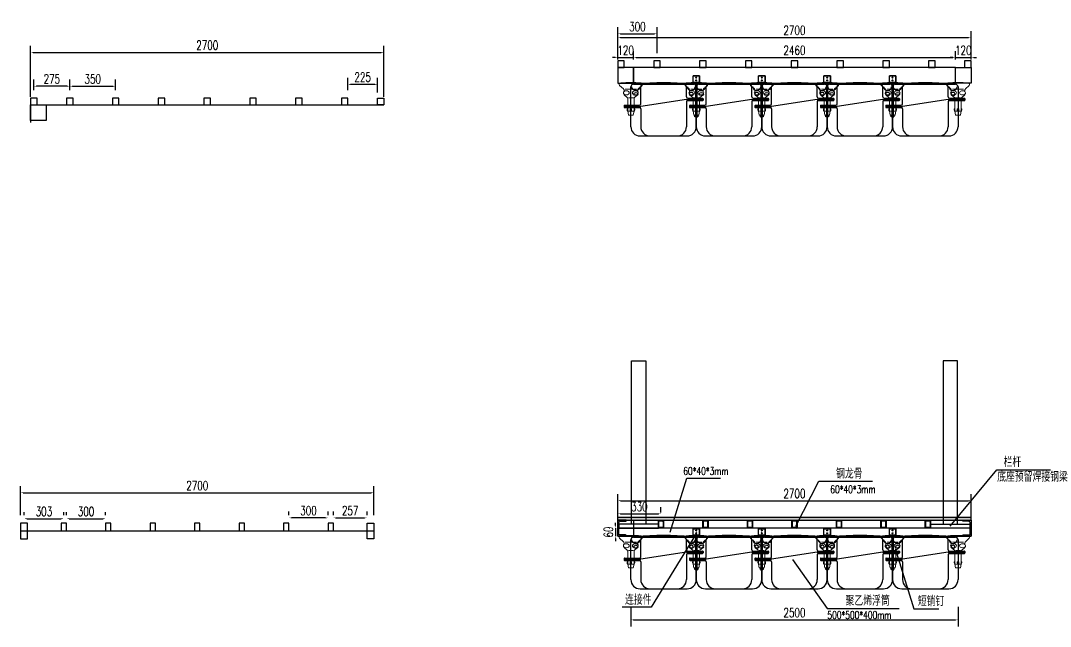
# Model space of a CAD drawing. Extents: x 833816 to 4746262, y -3629782 to -1973088.
# Drawn here: x 930947 to 938816, y -2517470 to -2512839 of the extents above; entities that cross this region are included whole.
import ezdxf

# ---------------------------------------------------------------- set-up
doc = ezdxf.new("R2010")
doc.units = 0
doc.header["$LTSCALE"] = 1000
doc.header["$MEASUREMENT"] = 0
doc.header["$PDMODE"] = 32
for name, color, linetype in [('00-Face', 2, 'Continuous'), ('DIM_LEAD', 3, 'Continuous'), ('FT', 5, 'Continuous'), ('hatch', 8, 'Continuous'), ('L-TEXT文字标注', 7, 'Continuous'), ('PUB_TEXT', 7, 'Continuous'), ('W-STEEL_FRAME钢架', 3, 'Continuous'), ('塑木板', 32, 'Continuous'), ('短销钉', 253, 'Continuous'), ('螺栓', 146, 'Continuous')]:
    doc.layers.add(name, color=color, linetype=linetype)
doc.layers.add('伯利恒浮筒', color=5, linetype='Continuous', lineweight=5)
doc.styles.add('_TCH_DIM', font='SIMPLEX', dxfattribs={"bigfont": 'GBCBIG'})
doc.styles.add('STANDARD_T3', font='simplex.shx', dxfattribs={"width": 0.7, "bigfont": 'gbcbig.shx'})
doc.dimstyles.new('W&&20', dxfattribs={"dimtxt": 70, "dimasz": 20, "dimexe": 50, "dimexo": 60, "dimgap": 20, "dimtad": 1, "dimdec": 0, "dimzin": 0, "dimdsep": 46, "dimtxsty": 'STANDARD_T3', "dimcen": 0.09, "dimclrd": 1, "dimclre": 1, "dimclrt": 7, "dimazin": 2, "dimtfac": 1, "dimtdec": 0, "dimtix": 1, "dimtmove": 1, "dimatfit": 3, "dimfxl": 100, "dimtolj": 1, "dimtzin": 0, "dimarcsym": 0})

# ---------------------------------------------------------------- blocks, each defined once
blk = doc.blocks.new('*D294')
at = {"color": 1, "lineweight": -2, "transparency": 16777216}
for p, q in [((931023.1, -2513422.5), (931023.1, -2513032.4)), ((933723.1, -2513422.5), (933723.1, -2513032.4)), ((931043.1, -2513082.4), (933703.1, -2513082.4))]:
    blk.add_line(p, q, dxfattribs=at)
at = {"color": 1, "transparency": 16777216}
for points in [[(931043.1, -2513079.1), (931043.1, -2513085.7), (931023.1, -2513082.4)], [(933703.1, -2513079.1), (933703.1, -2513085.7), (933723.1, -2513082.4)]]:
    blk.add_solid(points, dxfattribs=at)
at = {"layer": 'Defpoints', "color": 0, "transparency": 16777216}
for p in [(933723.1, -2513082.4), (931023.1, -2513482.5), (933723.1, -2513482.5)]:
    blk.add_point(p, dxfattribs=at)
at = {"color": 7, "transparency": 16777216, "insert": (932373.1, -2513027.4), "char_height": 70, "attachment_point": 5, "style": 'STANDARD_T3'}
blk.add_mtext('\\A1;2700', dxfattribs=at)
blk = doc.blocks.new('*U295')
at = {"color": 5}
blk.add_lwpolyline([(-25, -25), (25, -25), (25, 25), (-25, 25)], close=True, dxfattribs=at)
blk = doc.blocks.new('*U296')
at = {"color": 0, "linetype": 'ByBlock', "lineweight": -2, "transparency": 16777216}
for p in [(0, 0), (350, 0), (700, 0), (1050, 0), (1400, 0), (1750, 0), (2100, 0)]:
    blk.add_blockref('*U295', p, dxfattribs=at)
blk = doc.blocks.new('*D297')
at = {"color": 1, "lineweight": -2, "transparency": 16777216}
for p, q in [((933448.1, -2513372.5), (933448.1, -2513276.5)), ((933673.1, -2513390.2), (933673.1, -2513276.5)), ((933468.1, -2513326.5), (933653.1, -2513326.5))]:
    blk.add_line(p, q, dxfattribs=at)
at = {"color": 1, "transparency": 16777216}
for points in [[(933468.1, -2513323.1), (933468.1, -2513329.8), (933448.1, -2513326.5)], [(933653.1, -2513323.1), (933653.1, -2513329.8), (933673.1, -2513326.5)]]:
    blk.add_solid(points, dxfattribs=at)
at = {"layer": 'Defpoints', "color": 0, "transparency": 16777216}
for p in [(933673.1, -2513326.5), (933448.1, -2513432.5), (933673.1, -2513450.2)]:
    blk.add_point(p, dxfattribs=at)
at = {"color": 7, "transparency": 16777216, "insert": (933560.6, -2513271.5), "char_height": 70, "attachment_point": 5, "style": 'STANDARD_T3'}
blk.add_mtext('\\A1;225', dxfattribs=at)
blk = doc.blocks.new('*D298')
at = {"color": 1, "lineweight": -2, "transparency": 16777216}
for p, q in [((931048.1, -2513372.5), (931048.1, -2513290.9)), ((931323.1, -2513372.5), (931323.1, -2513290.9)), ((931303.1, -2513340.9), (931068.1, -2513340.9))]:
    blk.add_line(p, q, dxfattribs=at)
at = {"color": 1, "transparency": 16777216}
for points in [[(931068.1, -2513337.6), (931068.1, -2513344.2), (931048.1, -2513340.9)], [(931303.1, -2513337.6), (931303.1, -2513344.2), (931323.1, -2513340.9)]]:
    blk.add_solid(points, dxfattribs=at)
at = {"layer": 'Defpoints', "color": 0, "transparency": 16777216}
for p in [(931048.1, -2513340.9), (931048.1, -2513432.5), (931323.1, -2513432.5)]:
    blk.add_point(p, dxfattribs=at)
at = {"color": 7, "transparency": 16777216, "insert": (931185.6, -2513285.9), "char_height": 70, "attachment_point": 5, "style": 'STANDARD_T3'}
blk.add_mtext('\\A1;275', dxfattribs=at)
blk = doc.blocks.new('*D299')
at = {"color": 1, "lineweight": -2, "transparency": 16777216}
for p, q in [((930973.3, -2516620.7), (930973.3, -2516596.7)), ((931276.8, -2516620.7), (931276.8, -2516596.7)), ((930993.3, -2516646.7), (931256.8, -2516646.7))]:
    blk.add_line(p, q, dxfattribs=at)
at = {"color": 1, "transparency": 16777216}
for points in [[(930993.3, -2516643.3), (930993.3, -2516650), (930973.3, -2516646.7)], [(931256.8, -2516643.3), (931256.8, -2516650), (931276.8, -2516646.7)]]:
    blk.add_solid(points, dxfattribs=at)
at = {"layer": 'Defpoints', "color": 0, "transparency": 16777216}
for p in [(930973.3, -2516680.7), (931276.8, -2516646.7), (931276.8, -2516680.7)]:
    blk.add_point(p, dxfattribs=at)
at = {"color": 7, "transparency": 16777216, "insert": (931125, -2516591.7), "char_height": 70, "attachment_point": 5, "style": 'STANDARD_T3'}
blk.add_mtext('\\A1;303', dxfattribs=at)
blk = doc.blocks.new('*U300')
at = {"color": 5}
blk.add_lwpolyline([(-20, -30), (20, -30), (20, 30), (-20, 30)], close=True, dxfattribs=at)
blk = doc.blocks.new('*U301')
at = {"color": 0, "linetype": 'ByBlock', "lineweight": -2, "transparency": 16777216}
for p in [(0, 0), (340, 0), (680, 0), (1020, 0), (1360, 0), (1700, 0), (2040, 0)]:
    blk.add_blockref('*U300', p, dxfattribs=at)
blk = doc.blocks.new('*D391')
at = {"color": 1, "lineweight": -2, "transparency": 16777216}
for p, q in [((930946.8, -2516620.7), (930946.8, -2516398.6)), ((930966.8, -2516448.6), (933626.8, -2516448.6)), ((933646.8, -2516620.7), (933646.8, -2516398.6))]:
    blk.add_line(p, q, dxfattribs=at)
at = {"color": 1, "transparency": 16777216}
for points in [[(930966.8, -2516445.3), (930966.8, -2516451.9), (930946.8, -2516448.6)], [(933626.8, -2516445.3), (933626.8, -2516451.9), (933646.8, -2516448.6)]]:
    blk.add_solid(points, dxfattribs=at)
at = {"layer": 'Defpoints', "color": 0, "transparency": 16777216}
for p in [(933646.8, -2516448.6), (930946.8, -2516680.7), (933646.8, -2516680.7)]:
    blk.add_point(p, dxfattribs=at)
at = {"color": 7, "transparency": 16777216, "insert": (932296.8, -2516393.6), "char_height": 70, "attachment_point": 5, "style": 'STANDARD_T3'}
blk.add_mtext('\\A1;2700', dxfattribs=at)
blk = doc.blocks.new('*D392')
at = {"color": 1, "lineweight": -2, "transparency": 16777216}
for p, q in [((931296.8, -2516620.7), (931296.8, -2516596.7)), ((931596.8, -2516620.7), (931596.8, -2516596.7)), ((931316.8, -2516646.7), (931576.8, -2516646.7))]:
    blk.add_line(p, q, dxfattribs=at)
at = {"color": 1, "transparency": 16777216}
for points in [[(931316.8, -2516643.3), (931316.8, -2516650), (931296.8, -2516646.7)], [(931576.8, -2516643.3), (931576.8, -2516650), (931596.8, -2516646.7)]]:
    blk.add_solid(points, dxfattribs=at)
at = {"layer": 'Defpoints', "color": 0, "transparency": 16777216}
for p in [(931296.8, -2516680.7), (931596.8, -2516646.7), (931596.8, -2516680.7)]:
    blk.add_point(p, dxfattribs=at)
at = {"color": 7, "transparency": 16777216, "insert": (931446.8, -2516591.7), "char_height": 70, "attachment_point": 5, "style": 'STANDARD_T3'}
blk.add_mtext('\\A1;300', dxfattribs=at)
blk = doc.blocks.new('*D393')
at = {"color": 1, "lineweight": -2, "transparency": 16777216}
for p, q in [((933336.8, -2516620.7), (933336.8, -2516590.6)), ((933593.8, -2516620.7), (933593.8, -2516590.6)), ((933356.8, -2516640.6), (933573.8, -2516640.6))]:
    blk.add_line(p, q, dxfattribs=at)
at = {"color": 1, "transparency": 16777216}
for points in [[(933356.8, -2516637.2), (933356.8, -2516643.9), (933336.8, -2516640.6)], [(933573.8, -2516637.2), (933573.8, -2516643.9), (933593.8, -2516640.6)]]:
    blk.add_solid(points, dxfattribs=at)
at = {"layer": 'Defpoints', "color": 0, "transparency": 16777216}
for p in [(933336.8, -2516680.7), (933593.8, -2516640.6), (933593.8, -2516680.7)]:
    blk.add_point(p, dxfattribs=at)
at = {"color": 7, "transparency": 16777216, "insert": (933465.3, -2516585.6), "char_height": 70, "attachment_point": 5, "style": 'STANDARD_T3'}
blk.add_mtext('\\A1;257', dxfattribs=at)
blk = doc.blocks.new('*D394')
at = {"color": 1, "lineweight": -2, "transparency": 16777216}
for p, q in [((932996.8, -2516620.7), (932996.8, -2516590.6)), ((933296.8, -2516620.7), (933296.8, -2516590.6)), ((933276.8, -2516640.6), (933016.8, -2516640.6))]:
    blk.add_line(p, q, dxfattribs=at)
at = {"color": 1, "transparency": 16777216}
for points in [[(933016.8, -2516637.2), (933016.8, -2516643.9), (932996.8, -2516640.6)], [(933276.8, -2516637.2), (933276.8, -2516643.9), (933296.8, -2516640.6)]]:
    blk.add_solid(points, dxfattribs=at)
at = {"layer": 'Defpoints', "color": 0, "transparency": 16777216}
for p in [(932996.8, -2516640.6), (932996.8, -2516680.7), (933296.8, -2516680.7)]:
    blk.add_point(p, dxfattribs=at)
at = {"color": 7, "transparency": 16777216, "insert": (933146.8, -2516585.6), "char_height": 70, "attachment_point": 5, "style": 'STANDARD_T3'}
blk.add_mtext('\\A1;300', dxfattribs=at)
blk = doc.blocks.new('*D395')
at = {"color": 1, "lineweight": -2, "transparency": 16777216}
for p, q in [((931323.1, -2513372.5), (931323.1, -2513290.9)), ((931673.1, -2513372.5), (931673.1, -2513290.9)), ((931343.1, -2513340.9), (931653.1, -2513340.9))]:
    blk.add_line(p, q, dxfattribs=at)
at = {"color": 1, "transparency": 16777216}
for points in [[(931343.1, -2513337.6), (931343.1, -2513344.2), (931323.1, -2513340.9)], [(931653.1, -2513337.6), (931653.1, -2513344.2), (931673.1, -2513340.9)]]:
    blk.add_solid(points, dxfattribs=at)
at = {"layer": 'Defpoints', "color": 0, "transparency": 16777216}
for p in [(931673.1, -2513340.9), (931323.1, -2513432.5), (931673.1, -2513432.5)]:
    blk.add_point(p, dxfattribs=at)
at = {"color": 7, "transparency": 16777216, "insert": (931498.1, -2513285.9), "char_height": 70, "attachment_point": 5, "style": 'STANDARD_T3'}
blk.add_mtext('\\A1;350', dxfattribs=at)
blk = doc.blocks.new('blhft')
at = {"layer": 'FT'}
for p, q in [((-230, 395), (230, 395)), ((-208.5, 397), (208.2, 397)), ((-208.5, 397), (-208.5, 395)), ((208.2, 397), (208.2, 395)), ((-250, 234.5), (-250, 375)), ((-174.3, 244.5), (-174.3, 375)), ((174.3, 298.5), (174.3, 375)), ((250, 375), (250, 288.5)), ((174.3, 279.5), (-174.3, 225.5)), ((174.3, 279.5), (302.1, 279.5)), ((174.3, 260.5), (174.3, 70)), ((184.3, 288.5), (298.1, 288.5)), ((184.3, 270.5), (298.1, 270.5)), ((250, 270.5), (250, 70)), ((-302, 225.5), (-174.3, 225.5)), ((-298, 234.5), (-184.3, 234.5)), ((-298, 216.5), (-184.3, 216.5)), ((-250, 70), (-250, 216.5)), ((-174.3, 206.5), (-174.3, 70)), ((-180, 0), (180, 0))]:
    blk.add_line(p, q, dxfattribs=at)
at = {"layer": 'FT', "ltscale": 0.5}
for p, q in [((302.1, 284.5), (302.1, 274.5)), ((-302, 230.5), (-302, 220.5))]:
    blk.add_line(p, q, dxfattribs=at)
at = {"layer": 'FT'}
for centre, radius, start, end in [((-230, 375), 20, 90, 180), ((-0.2, -1768.5), 2175.5, 84.50426, 95.49574), ((-154.3, 375), 20, 90, 180), ((154.3, 375), 20, 0, 90), ((230, 375), 20, 0, 90), ((-184.3, 244.5), 10, 270, 0), ((184.3, 298.5), 10, 180, 270), ((184.3, 260.5), 10, 90, 180), ((298.1, 274.5), 4, 270, 0), ((-298, 220.5), 4, 180, 270), ((-184.3, 206.5), 10, 0, 90), ((-180, 70), 70, 180, 270), ((-104.3, 70), 70, 180, 270), ((104.3, 70), 70, 270, 0), ((180, 70), 70, 270, 0)]:
    blk.add_arc(centre, radius, start, end, dxfattribs=at)
at = {"layer": 'FT', "ltscale": 0.5}
for centre, start, end in [((298.1, 284.5), 0, 90), ((-298, 230.5), 90, 180)]:
    blk.add_arc(centre, 4, start, end, dxfattribs=at)
at = {"layer": 'FT', "extrusion": (0, 0, -1)}
blk.add_ellipse((-212.1, 375), major_axis=(-30.4, 0), ratio=0.921809, start_param=3.141593, end_param=6.283185, dxfattribs=at)
at = {"layer": 'FT'}
blk.add_ellipse((-212.1, 320.5), major_axis=(-16, 0), ratio=0.75, dxfattribs=at)
blk.add_ellipse((211.9, 375.4), major_axis=(30.4, 0.1), ratio=0.921809, start_param=3.141593, end_param=6.283185, dxfattribs=at)
at = {"layer": 'FT', "extrusion": (0, 0, -1)}
blk.add_ellipse((212.1, 320.5), major_axis=(16, 0), ratio=0.75, dxfattribs=at)
blk = doc.blocks.new('dxd')
at = {"layer": '短销钉', "lineweight": 13}
for p, q in [((-79, 244.5), (79, 244.5)), ((-77.5, 244.5), (-77.5, 246.5)), ((-77.5, 246.5), (77.5, 246.5)), ((77.5, 244.5), (77.5, 246.5)), ((-85.7, 227.1), (-55.8, 200.2)), ((-52.5, 180.1), (-52.5, 192.7)), ((-42.5, 197.2), (42.5, 197.2)), ((52.5, 180.1), (52.5, 192.7)), ((85.7, 227.1), (55.8, 200.2)), ((-48.8, 152.9), (-27.7, 135.8)), ((-24, 30), (-24, 128)), ((-19.2, 132.8), (19.2, 132.8)), ((24, 30), (24, 128)), ((48.8, 152.9), (27.7, 135.8)), ((-29, 38.9), (-29, 45)), ((-26, 48), (-24, 48)), ((-24, 30), (24, 30)), ((-24, 30), (-18.4, 2)), ((-16, 0), (16, 0)), ((-6, 39), (-6, 44.3)), ((6, 39), (6, 44.3)), ((24, 30), (18.4, 2)), ((26, 48), (24, 48)), ((29, 38.9), (29, 45))]:
    blk.add_line(p, q, dxfattribs=at)
at = {"layer": '短销钉', "lineweight": 13, "ltscale": 0.1}
for p, q in [((-18.4, 2), (-18, 0)), ((-18, 0), (-16, 0)), ((16, 0), (18, 0)), ((18.4, 2), (18, 0))]:
    blk.add_line(p, q, dxfattribs=at)
at = {"layer": '短销钉', "lineweight": 13}
for centre, radius, start, end in [((-79, 234.5), 10, 90, 228.00092), ((0, -1254.1), 1502.6, 87.04345, 92.95655), ((79, 234.5), 10, 311.99908, 90), ((-43.5, 170), 13.5, 126.56574, 231), ((-62.5, 192.7), 10, 0, 48.00092), ((-42.5, 160.6), 10, 184.14788, 231), ((-34.5, 185.6), 31.4, 236.13806, 303.55692), ((-34.5, 154.5), 31.4, 56.41658, 122.85309), ((-25.5, 170), 13.5, 308.36964, 51.90106), ((25.5, 170), 13.5, 128.09894, 231.63036), ((34.5, 185.6), 31.4, 236.43853, 303.86649), ((34.5, 154.5), 31.3, 57.12872, 123.60194), ((42.5, 160.6), 10, 309, 355.85212), ((43.5, 170), 13.5, 309, 53.43426), ((62.5, 192.7), 10, 131.99908, 180), ((-34, 128), 10, 0, 51), ((34, 128), 10, 129, 180), ((-26, 45), 3, 90, 180), ((-16, 2.5), 2.5, 191.30993, 270), ((-3, 44.3), 3, 115.37693, 180), ((0, 38), 10, 64.62307, 115.37693), ((3, 44.3), 3, 0, 64.62307), ((16, 2.5), 2.5, 270, 348.69007), ((26, 45), 3, 0, 90)]:
    blk.add_arc(centre, radius, start, end, dxfattribs=at)
for centre, major_axis, start_param, end_param in [((-23, 38.9), (0, -9), 4.712389, 6.115737), ((0, 39), (0, 9), 1.570796, 4.712389)]:
    blk.add_ellipse(centre, major_axis=major_axis, ratio=0.666667, start_param=start_param, end_param=end_param, dxfattribs=at)
at = {"layer": '短销钉', "lineweight": 13, "extrusion": (0, 0, -1)}
blk.add_ellipse((23, 38.9), major_axis=(0, -9), ratio=0.666667, start_param=4.712389, end_param=6.115737, dxfattribs=at)
blk = doc.blocks.new('短销固定件正视面')
at = {"layer": '塑木板', "color": 156}
blk.add_lwpolyline([(2149439.3, 351498.7), (2149442.3, 351498.7), (2149489.3, 351498.7), (2149489.3, 351451.7), (2149489.3, 351448.7), (2149439.3, 351448.7)], close=True, dxfattribs=at)
at = {"layer": '塑木板', "color": 5}
blk.add_lwpolyline([(2149489.3, 351448.7), (2149489.3, 351498.7), (2149439.3, 351498.7)], dxfattribs=at)
at = {"layer": '螺栓', "color": 156}
blk.add_lwpolyline([(2149458.3, 351448.7), (2149458.3, 351181.7), (2149470.3, 351181.7), (2149470.3, 351448.7)], dxfattribs=at)
for points in [[(2149455.3, 351198.7), (2149473.3, 351198.7), (2149473.3, 351196.7), (2149455.3, 351196.7)], [(2149453.8, 351196.7), (2149474.8, 351196.7), (2149474.8, 351186.7), (2149453.8, 351186.7)], [(2149458.8, 351196.7), (2149469.8, 351196.7), (2149469.8, 351186.7), (2149458.8, 351186.7)]]:
    blk.add_lwpolyline(points, close=True, dxfattribs=at)
blk = doc.blocks.new('自攻丝正面')
at = {"layer": '塑木板', "color": 0}
blk.add_lwpolyline([(2150142.5, 351486.6), (2150142.5, 351488.4), (2150141.5, 351488.4), (2150141.5, 351486.6), (2150139.7, 351486.6), (2150139.7, 351485.6), (2150141.5, 351485.6), (2150141.5, 351483.9), (2150142.5, 351483.9), (2150142.5, 351485.6), (2150144.3, 351485.6), (2150144.3, 351486.6)], close=True, dxfattribs=at)
blk.add_circle((2150142, 351486.1), 3.25, dxfattribs=at)
blk = doc.blocks.new('短销钉')
at = {"layer": '塑木板'}
h = blk.add_hatch(color=5, dxfattribs=at)
h.dxf.hatch_style = 1
h.paths.add_polyline_path([(-3.3, -13.6, 1), (3.2, -13.6, 1)])
h.paths.add_polyline_path([(2.2, -13.1), (2.2, -14.1), (0.4, -14.1), (0.4, -15.9), (-0.6, -15.9), (-0.6, -14.1), (-2.4, -14.1), (-2.4, -13.1), (-0.6, -13.1), (-0.6, -11.3), (0.4, -11.3), (0.4, -13.1)], flags=16)
h = blk.add_hatch(color=5, dxfattribs=at)
h.dxf.hatch_style = 1
h.paths.add_polyline_path([(2.2, -33.9), (0.4, -33.9), (0.4, -32.1), (-0.6, -32.1), (-0.6, -33.9), (-2.4, -33.9), (-2.4, -34.9), (-0.6, -34.9), (-0.6, -36.7), (0.4, -36.7), (0.4, -34.9), (2.2, -34.9)], flags=16)
h.paths.add_polyline_path([(-3.3, -34.4, 1), (3.2, -34.4, 1)])
at = {"layer": '塑木板', "color": 0}
blk.add_blockref('短销固定件正视面', (-2149464.3, -351498.7), dxfattribs=at)
at = {"layer": '塑木板', "color": 7}
for p in [(-2150142.1, -351499.7), (-2150142.1, -351520.6)]:
    blk.add_blockref('自攻丝正面', p, dxfattribs=at)
blk = doc.blocks.new('12#槽钢')
at = {"layer": 'W-STEEL_FRAME钢架'}
blk.add_lwpolyline([(64.5, 60), (0, 60), (0, -60), (64.5, -60), (64.5, -56.8, 0.398895), (60.2, -52.3), (14.6, -49.9, -0.398895), (7.5, -42.4), (7.5, 42.4, -0.398895), (14.6, 49.9), (60.2, 52.3, 0.398895), (64.5, 56.8)], format="xyb", close=True, dxfattribs=at)
blk = doc.blocks.new('龙骨')
at = {"layer": 'W-STEEL_FRAME钢架'}
h = blk.add_hatch(dxfattribs=at)
h.set_pattern_fill('STEEL', color=5, scale=10)
h.set_pattern_definition([(45, (-467780.078, -467666.988), (-11.22532015, 11.22532015), []), (45, (-467780.078, -467659.05), (-11.22532015, 11.22532015), [])])
h.paths.add_polyline_path([(-16, -26), (-16, 26), (16, 26), (16, -26)], flags=16)
h.paths.add_polyline_path([(-20, -30), (-20, 30), (20, 30), (20, -30)])
at = {"layer": 'W-STEEL_FRAME钢架', "color": 5}
for points in [[(-20, -30), (-20, 30), (20, 30), (20, -30)], [(-16, -26), (-16, 26), (16, 26), (16, -26)]]:
    blk.add_lwpolyline(points, close=True, dxfattribs=at)
blk = doc.blocks.new('*U398')
at = {"layer": 'W-STEEL_FRAME钢架', "color": 5}
blk.add_blockref('龙骨', (0, 0), dxfattribs=at)
blk = doc.blocks.new('*U399')
at = {"layer": 'W-STEEL_FRAME钢架', "color": 0, "linetype": 'ByBlock', "lineweight": -2, "transparency": 16777216}
for p in [(0, 0), (340, 0), (680, 0), (1020, 0), (1360, 0), (1700, 0), (2040, 0)]:
    blk.add_blockref('*U398', p, dxfattribs=at)
blk = doc.blocks.new('*D401')
at = {"layer": 'Defpoints', "color": 0, "transparency": 16777216}
for p in [(938210.1, -2516509.2), (935510.1, -2516719), (938210.1, -2516719)]:
    blk.add_point(p, dxfattribs=at)
at = {"layer": 'W-STEEL_FRAME钢架', "color": 1, "lineweight": -2, "transparency": 16777216}
for p, q in [((935510.1, -2516659), (935510.1, -2516459.2)), ((935530.1, -2516509.2), (938190.1, -2516509.2)), ((938210.1, -2516659), (938210.1, -2516459.2))]:
    blk.add_line(p, q, dxfattribs=at)
at = {"layer": 'W-STEEL_FRAME钢架', "color": 1, "transparency": 16777216}
for points in [[(935530.1, -2516505.9), (935530.1, -2516512.6), (935510.1, -2516509.2)], [(938190.1, -2516505.9), (938190.1, -2516512.6), (938210.1, -2516509.2)]]:
    blk.add_solid(points, dxfattribs=at)
at = {"layer": 'W-STEEL_FRAME钢架', "color": 7, "transparency": 16777216, "insert": (936860.1, -2516454.2), "char_height": 70, "attachment_point": 5, "style": 'STANDARD_T3'}
blk.add_mtext('\\A1;2700', dxfattribs=at)
blk = doc.blocks.new('*D402')
at = {"layer": 'Defpoints', "color": 0, "transparency": 16777216}
for p in [(935510.1, -2516719), (935493.4, -2516779), (935510.1, -2516779)]:
    blk.add_point(p, dxfattribs=at)
at = {"layer": 'W-STEEL_FRAME钢架', "color": 1, "lineweight": -2, "transparency": 16777216}
for p, q in [((935493.4, -2516699), (935493.4, -2516679)), ((935450.1, -2516719), (935443.4, -2516719)), ((935493.4, -2516719), (935493.4, -2516779)), ((935450.1, -2516779), (935443.4, -2516779)), ((935493.4, -2516799), (935493.4, -2516819))]:
    blk.add_line(p, q, dxfattribs=at)
at = {"layer": 'W-STEEL_FRAME钢架', "color": 1, "transparency": 16777216}
for points in [[(935490.1, -2516699), (935496.8, -2516699), (935493.4, -2516719)], [(935490.1, -2516799), (935496.8, -2516799), (935493.4, -2516779)]]:
    blk.add_solid(points, dxfattribs=at)
at = {"layer": 'W-STEEL_FRAME钢架', "color": 7, "transparency": 16777216, "insert": (935438.4, -2516749), "char_height": 70, "attachment_point": 5, "rotation": 90, "style": 'STANDARD_T3'}
blk.add_mtext('\\A1;60', dxfattribs=at)
blk = doc.blocks.new('*D403')
at = {"layer": 'Defpoints', "color": 0, "transparency": 16777216}
for p in [(938090.1, -2513122.1), (935630.1, -2513197.4), (938090.1, -2513197.4)]:
    blk.add_point(p, dxfattribs=at)
at = {"layer": 'W-STEEL_FRAME钢架', "color": 1, "lineweight": -2, "transparency": 16777216}
for p, q in [((935630.1, -2513137.4), (935630.1, -2513072.1)), ((935650.1, -2513122.1), (938070.1, -2513122.1)), ((938090.1, -2513137.4), (938090.1, -2513072.1))]:
    blk.add_line(p, q, dxfattribs=at)
at = {"layer": 'W-STEEL_FRAME钢架', "color": 1, "transparency": 16777216}
for points in [[(935650.1, -2513118.8), (935650.1, -2513125.5), (935630.1, -2513122.1)], [(938070.1, -2513118.8), (938070.1, -2513125.5), (938090.1, -2513122.1)]]:
    blk.add_solid(points, dxfattribs=at)
at = {"layer": 'W-STEEL_FRAME钢架', "color": 7, "transparency": 16777216, "insert": (936860.1, -2513067.1), "char_height": 70, "attachment_point": 5, "style": 'STANDARD_T3'}
blk.add_mtext('\\A1;2460', dxfattribs=at)
blk = doc.blocks.new('*D404')
at = {"layer": 'Defpoints', "color": 0, "transparency": 16777216}
for p in [(935630.1, -2513122.1), (935510.1, -2513197.4), (935630.1, -2513197.4)]:
    blk.add_point(p, dxfattribs=at)
at = {"layer": 'W-STEEL_FRAME钢架', "color": 1, "lineweight": -2, "transparency": 16777216}
for p, q in [((935490.1, -2513122.1), (935470.1, -2513122.1)), ((935510.1, -2513137.4), (935510.1, -2513072.1)), ((935510.1, -2513122.1), (935630.1, -2513122.1)), ((935630.1, -2513137.4), (935630.1, -2513072.1)), ((935650.1, -2513122.1), (935670.1, -2513122.1))]:
    blk.add_line(p, q, dxfattribs=at)
at = {"layer": 'W-STEEL_FRAME钢架', "color": 1, "transparency": 16777216}
for points in [[(935490.1, -2513118.8), (935490.1, -2513125.5), (935510.1, -2513122.1)], [(935650.1, -2513118.8), (935650.1, -2513125.5), (935630.1, -2513122.1)]]:
    blk.add_solid(points, dxfattribs=at)
at = {"layer": 'W-STEEL_FRAME钢架', "color": 7, "transparency": 16777216, "insert": (935570.1, -2513067.1), "char_height": 70, "attachment_point": 5, "style": 'STANDARD_T3'}
blk.add_mtext('\\A1;120', dxfattribs=at)
blk = doc.blocks.new('*D405')
at = {"layer": 'Defpoints', "color": 0, "transparency": 16777216}
for p in [(938210.1, -2513122.1), (938090.1, -2513197.4), (938210.1, -2513197.4)]:
    blk.add_point(p, dxfattribs=at)
at = {"layer": 'W-STEEL_FRAME钢架', "color": 1, "lineweight": -2, "transparency": 16777216}
for p, q in [((938070.1, -2513122.1), (938050.1, -2513122.1)), ((938090.1, -2513137.4), (938090.1, -2513072.1)), ((938090.1, -2513122.1), (938210.1, -2513122.1)), ((938210.1, -2513137.4), (938210.1, -2513072.1)), ((938230.1, -2513122.1), (938250.1, -2513122.1))]:
    blk.add_line(p, q, dxfattribs=at)
at = {"layer": 'W-STEEL_FRAME钢架', "color": 1, "transparency": 16777216}
for points in [[(938070.1, -2513118.8), (938070.1, -2513125.5), (938090.1, -2513122.1)], [(938230.1, -2513118.8), (938230.1, -2513125.5), (938210.1, -2513122.1)]]:
    blk.add_solid(points, dxfattribs=at)
at = {"layer": 'W-STEEL_FRAME钢架', "color": 7, "transparency": 16777216, "insert": (938150.1, -2513067.1), "char_height": 70, "attachment_point": 5, "style": 'STANDARD_T3'}
blk.add_mtext('\\A1;120', dxfattribs=at)
blk = doc.blocks.new('*D406')
at = {"layer": 'Defpoints', "color": 0, "transparency": 16777216}
for p in [(938210.1, -2512969.1), (935510.1, -2513197.4), (938210.1, -2513197.4)]:
    blk.add_point(p, dxfattribs=at)
at = {"layer": 'W-STEEL_FRAME钢架', "color": 1, "lineweight": -2, "transparency": 16777216}
for p, q in [((935510.1, -2513137.4), (935510.1, -2512919.1)), ((935530.1, -2512969.1), (938190.1, -2512969.1)), ((938210.1, -2513137.4), (938210.1, -2512919.1))]:
    blk.add_line(p, q, dxfattribs=at)
at = {"layer": 'W-STEEL_FRAME钢架', "color": 1, "transparency": 16777216}
for points in [[(935530.1, -2512965.8), (935530.1, -2512972.4), (935510.1, -2512969.1)], [(938190.1, -2512965.8), (938190.1, -2512972.4), (938210.1, -2512969.1)]]:
    blk.add_solid(points, dxfattribs=at)
at = {"layer": 'W-STEEL_FRAME钢架', "color": 7, "transparency": 16777216, "insert": (936860.1, -2512914.1), "char_height": 70, "attachment_point": 5, "style": 'STANDARD_T3'}
blk.add_mtext('\\A1;2700', dxfattribs=at)
blk = doc.blocks.new('*U411')
at = {"layer": 'W-STEEL_FRAME钢架', "color": 5}
blk.add_lwpolyline([(-25, -25), (25, -25), (25, 25), (-25, 25)], close=True, dxfattribs=at)
blk = doc.blocks.new('*U412')
at = {"layer": 'W-STEEL_FRAME钢架', "color": 0, "linetype": 'ByBlock', "lineweight": -2, "transparency": 16777216}
for p in [(0, 0), (350, 0), (700, 0), (1050, 0), (1400, 0), (1750, 0), (2100, 0)]:
    blk.add_blockref('*U411', p, dxfattribs=at)
blk = doc.blocks.new('*D414')
at = {"layer": 'Defpoints', "color": 0, "transparency": 16777216}
for p in [(935840.1, -2516609.4), (935510.1, -2516659), (935840.1, -2516659)]:
    blk.add_point(p, dxfattribs=at)
at = {"layer": 'W-STEEL_FRAME钢架', "color": 1, "lineweight": -2, "transparency": 16777216}
for p, q in [((935510.1, -2516599), (935510.1, -2516559.4)), ((935530.1, -2516609.4), (935820.1, -2516609.4)), ((935840.1, -2516599), (935840.1, -2516559.4))]:
    blk.add_line(p, q, dxfattribs=at)
at = {"layer": 'W-STEEL_FRAME钢架', "color": 1, "transparency": 16777216}
for points in [[(935530.1, -2516606.1), (935530.1, -2516612.7), (935510.1, -2516609.4)], [(935820.1, -2516606.1), (935820.1, -2516612.7), (935840.1, -2516609.4)]]:
    blk.add_solid(points, dxfattribs=at)
at = {"layer": 'W-STEEL_FRAME钢架', "color": 7, "transparency": 16777216, "insert": (935675.1, -2516554.4), "char_height": 70, "attachment_point": 5, "style": 'STANDARD_T3'}
blk.add_mtext('\\A1;330', dxfattribs=at)
blk = doc.blocks.new('*D415')
at = {"layer": 'Defpoints', "color": 0, "transparency": 16777216}
for p in [(935810.1, -2512940.4), (935510.1, -2513147.4), (935810.1, -2513147.4)]:
    blk.add_point(p, dxfattribs=at)
at = {"layer": 'W-STEEL_FRAME钢架', "color": 1, "lineweight": -2, "transparency": 16777216}
for p, q in [((935510.1, -2513087.4), (935510.1, -2512890.4)), ((935810.1, -2513087.4), (935810.1, -2512890.4)), ((935530.1, -2512940.4), (935790.1, -2512940.4))]:
    blk.add_line(p, q, dxfattribs=at)
at = {"layer": 'W-STEEL_FRAME钢架', "color": 1, "transparency": 16777216}
for points in [[(935530.1, -2512937.1), (935530.1, -2512943.7), (935510.1, -2512940.4)], [(935790.1, -2512937.1), (935790.1, -2512943.7), (935810.1, -2512940.4)]]:
    blk.add_solid(points, dxfattribs=at)
at = {"layer": 'W-STEEL_FRAME钢架', "color": 7, "transparency": 16777216, "insert": (935660.1, -2512885.4), "char_height": 70, "attachment_point": 5, "style": 'STANDARD_T3'}
blk.add_mtext('\\A1;300', dxfattribs=at)
blk = doc.blocks.new('*D638')
at = {"layer": 'Defpoints', "color": 0, "transparency": 16777216}
for p in [(935610.1, -2516948.1), (938110.1, -2516948.1), (938110.1, -2517420)]:
    blk.add_point(p, dxfattribs=at)
at = {"layer": 'L-TEXT文字标注', "color": 1, "lineweight": -2, "transparency": 16777216}
for p, q in [((935610.1, -2517320), (935610.1, -2517470)), ((938110.1, -2517320), (938110.1, -2517470)), ((935630.1, -2517420), (938090.1, -2517420))]:
    blk.add_line(p, q, dxfattribs=at)
at = {"layer": 'L-TEXT文字标注', "color": 1, "transparency": 16777216}
for points in [[(935630.1, -2517416.7), (935630.1, -2517423.3), (935610.1, -2517420)], [(938090.1, -2517416.7), (938090.1, -2517423.3), (938110.1, -2517420)]]:
    blk.add_solid(points, dxfattribs=at)
at = {"layer": 'L-TEXT文字标注', "color": 7, "transparency": 16777216, "insert": (936860.1, -2517365), "char_height": 70, "attachment_point": 5, "style": 'STANDARD_T3'}
blk.add_mtext('\\A1;2500', dxfattribs=at)

msp = doc.modelspace()

# ---------------------------------------------------------------- hatches: boundary and pattern name
at = {"layer": 'hatch'}
h = msp.add_hatch(dxfattribs=at)
h.set_pattern_fill('木纹02', color=256, scale=20, style=0)
h.set_pattern_definition([(0, (936847.74, -2516642.9), (0, 80), [16, -24, 8, -32]), (0, (936903.74, -2516640.9), (0, 80), [16, -64]), (0, (936895.74, -2516636.9), (0, 80), [8, -72]), (0, (936851.74, -2516634.9), (0, 80), [4, -56, 4, -16]), (0, (936879.74, -2516630.9), (0, 80), [16, -24, 4, -36]), (0, (936859.74, -2516628.9), (0, 80), [12, -68]), (0, (936879.74, -2516626.9), (0, 80), [24, -56]), (0, (936855.74, -2516624.9), (0, 80), [16, -64]), (0, (936887.74, -2516622.9), (0, 80), [40, -40]), (0, (936863.74, -2516618.9), (0, 80), [8, -24, 16, -32]), (0, (936919.74, -2516616.9), (0, 80), [16, -64]), (0, (936903.74, -2516614.9), (0, 80), [8, -72]), (0, (936887.74, -2516612.9), (0, 80), [8, -72]), (0, (936847.74, -2516610.9), (0, 80), [16, -64]), (0, (936887.74, -2516608.9), (0, 80), [16, -64]), (0, (936887.74, -2516604.9), (0, 80), [16, -16, 16, -32]), (0, (936871.74, -2516600.9), (0, 80), [8, -40, 16, -16]), (0, (936887.74, -2516598.9), (0, 80), [24, -56]), (0, (936887.74, -2516594.9), (0, 80), [16, -64]), (0, (936855.74, -2516592.9), (0, 80), [24, -32, 8, -16]), (0, (936855.74, -2516588.9), (0, 80), [40, -40]), (0, (936903.74, -2516586.9), (0, 80), [8, -72]), (0, (936879.74, -2516584.9), (0, 80), [16, -64]), (0, (936863.74, -2516582.9), (0, 80), [8, -32, 8, -32]), (0, (936855.74, -2516580.9), (0, 80), [8, -24, 16, -32]), (0, (936871.74, -2516578.9), (0, 80), [8, -40, 8, -24]), (0, (936887.74, -2516576.9), (0, 80), [24, -56]), (0, (936855.74, -2516572.9), (0, 80), [16, -64]), (0, (936895.74, -2516570.9), (0, 80), [8, -72]), (0, (936911.74, -2516568.9), (0, 80), [8, -72]), (14.0362, (936903.74, -2516636.902), (80, -3e-09), [8.24, -321.6084]), (14.0362, (936911.74, -2516618.902), (80, -3e-09), [8.24, -321.6084]), (14.0362, (936903.74, -2516570.902), (80, -3e-09), [8.24, -321.6084]), (14.0362, (936879.74, -2516600.902), (80, -3e-09), [8.24, -321.6084]), (14.0362, (936895.74, -2516588.902), (80, -3e-09), [8.24, -321.6084]), (14.0362, (936903.74, -2516594.902), (80, -3e-09), [8.24, -321.6084]), (14.0362, (936863.74, -2516580.902), (80, -3e-09), [8.24, -321.6084]), (14.0362, (936895.74, -2516584.902), (80, -3e-09), [8.24, -321.6084]), (14.0362, (936911.74, -2516614.902), (80, -3e-09), [16.48, -313.3684]), (14.0362, (936903.74, -2516608.902), (80, -3e-09), [16.48, -313.3684]), (14.0362, (936903.74, -2516604.902), (80, -3e-09), [16.48, -313.3684]), (165.9638, (936879.74, -2516630.902), (-80, -3e-09), [8.24, -16.48, 8.24, -296.8884]), (165.9638, (936863.74, -2516618.902), (-80, -3e-09), [8.24, -321.6084]), (165.9638, (936863.74, -2516582.902), (-80, -3e-09), [16.48, -313.3684]), (194.0362, (936903.74, -2516640.902), (-80, 3e-09), [8.24, -321.6084]), (345.9638, (936919.74, -2516640.902), (80, 3e-09), [8.24, -321.6084]), (345.9638, (936895.74, -2516612.902), (80, 3e-09), [8.24, -321.6084]), (345.9638, (936911.74, -2516598.902), (80, 3e-09), [8.24, -321.6084]), (345.9638, (936879.74, -2516592.902), (80, 3e-09), [8.24, -321.6084]), (345.9638, (936871.74, -2516582.902), (80, 3e-09), [8.24, -321.6084]), (345.9638, (936879.74, -2516578.902), (80, 3e-09), [8.24, -321.6084]), (345.9638, (936879.74, -2516592.902), (80, 3e-09), [8.24, -321.6084]), (345.9638, (936903.74, -2516580.902), (80, 3e-09), [32.96, -296.8884]), (345.9638, (936855.74, -2516634.902), (80, 3e-09), [32.96, -296.8884]), (345.9638, (936863.74, -2516628.902), (80, 3e-09), [32.96, -296.8884]), (345.9638, (936871.74, -2516624.902), (80, 3e-09), [8.24, -16.48, 16.48, -288.6484]), (345.9638, (936871.74, -2516618.902), (80, 3e-09), [16.48, -16.48, 16.48, -280.4084]), (345.9638, (936863.74, -2516610.902), (80, 3e-09), [32.96, -296.8884]), (345.9638, (936855.74, -2516604.902), (80, 3e-09), [32.96, -296.8884]), (345.9638, (936855.74, -2516600.902), (80, 3e-09), [32.96, -296.8884]), (345.9638, (936911.74, -2516576.902), (80, 3e-09), [8.24, -321.6084]), (345.9638, (936919.74, -2516568.902), (80, 2e-05), [16.48, -313.3684]), (345.9638, (936871.74, -2516572.902), (80, 2e-05), [16.48, -313.3684]), (345.9638, (936863.74, -2516642.902), (80, 1e-06), [32.96, -296.8884]), (345.9638, (936911.74, -2516586.902), (80, 1e-06), [24.72, -305.1284]), (345.9638, (936919.74, -2516592.902), (80, 1e-06), [49.44, -280.4084])])
h.paths.add_polyline_path([(935510.1, -2516634), (938210.5, -2516634), (938210.5, -2516659), (935510.1, -2516659)])

# ---------------------------------------------------------------- linework, layer by layer
at = {"color": 5}
for p, q in [((931023.1, -2513482.5), (933723.1, -2513482.5)), ((931023.1, -2513482.5), (931023.1, -2513618.3)), ((930946.8, -2516740.7), (933646.8, -2516740.7))]:
    msp.add_line(p, q, dxfattribs=at)
for points in [[(931023.1, -2513482.5), (931073.1, -2513482.5), (931073.1, -2513432.5), (931023.1, -2513432.5)], [(933723.1, -2513482.5), (933673.1, -2513482.5), (933673.1, -2513432.5), (933723.1, -2513432.5)], [(931023.1, -2513482.5), (931143.1, -2513482.5), (931143.1, -2513602.5), (931023.1, -2513602.5)], [(930946.8, -2516800.7), (930999.8, -2516800.7), (930999.8, -2516680.7), (930946.8, -2516680.7)], [(933646.8, -2516800.7), (933593.8, -2516800.7), (933593.8, -2516680.7), (933646.8, -2516680.7)]]:
    msp.add_lwpolyline(points, close=True, dxfattribs=at)
at = {"layer": '00-Face'}
for p, q in [((935510.1, -2516634), (938210.1, -2516634)), ((935510.1, -2516659), (938210.1, -2516659))]:
    msp.add_line(p, q, dxfattribs=at)
at = {"layer": 'DIM_LEAD'}
for p, q in [((938050.1, -2516703.3), (938406.8, -2516272.6)), ((938406.8, -2516272.6), (938815.9, -2516272.6)), ((935910.4, -2516748.9), (936038.8, -2516337.3)), ((936038.8, -2516337.3), (936295.6, -2516337.3)), ((936869.9, -2516704.4), (937046.4, -2516360.6)), ((937046.4, -2516360.6), (937457.6, -2516360.6)), ((936110.8, -2516758.1), (935766.4, -2517324.1)), ((937628.5, -2516873.4), (937771.8, -2517335.4)), ((936845.9, -2516958.3), (937111.3, -2517332.2)), ((935766.4, -2517324.1), (935544.5, -2517324.1)), ((937111.3, -2517332.2), (937660.5, -2517332.2)), ((937771.8, -2517335.4), (937963.7, -2517335.4))]:
    msp.add_line(p, q, dxfattribs=at)
at = {"layer": 'L-TEXT文字标注'}
for points in [[(935613.8, -2515439), (935723.8, -2515439), (935723.8, -2516689), (935613.8, -2516689)], [(938107.2, -2515439), (937997.2, -2515439), (937997.2, -2516689), (938107.2, -2516689)], [(935510.1, -2516659), (935630.1, -2516659), (935630.1, -2516779), (935510.1, -2516779)]]:
    msp.add_lwpolyline(points, close=True, dxfattribs=at)
at = {"layer": 'W-STEEL_FRAME钢架', "color": 5}
for points in [[(935510.1, -2513197.4), (935560.1, -2513197.4), (935560.1, -2513147.4), (935510.1, -2513147.4)], [(938160.1, -2513197.4), (938210.1, -2513197.4), (938210.1, -2513147.4), (938160.1, -2513147.4)]]:
    msp.add_lwpolyline(points, close=True, dxfattribs=at)
at = {"layer": 'W-STEEL_FRAME钢架'}
for points in [[(935510.1, -2513317.4), (935630.1, -2513317.4), (935630.1, -2513197.4), (935510.1, -2513197.4)], [(938210.1, -2513317.4), (938090.1, -2513317.4), (938090.1, -2513197.4), (938210.1, -2513197.4)], [(935820.1, -2516689), (935517.6, -2516689), (935517.6, -2516719), (935820.1, -2516719)], [(937901.7, -2516689), (938202.6, -2516689), (938202.6, -2516719), (937901.7, -2516719)], [(935510.1, -2516779), (938210.1, -2516779), (938210.1, -2516719), (935510.1, -2516719)]]:
    msp.add_lwpolyline(points, close=True, dxfattribs=at)
at = {"layer": 'W-STEEL_FRAME钢架', "color": 1}
msp.add_lwpolyline([(935630.1, -2513317.4), (938090.1, -2513317.4), (938090.1, -2513197.4), (935630.1, -2513197.4)], close=True, dxfattribs=at)

# ---------------------------------------------------------------- block references
at = {"color": 5}
for name, p in [('*U296', (931323.1, -2513457.5)), ('*U301', (931276.8, -2516710.7))]:
    msp.add_blockref(name, p, dxfattribs=at)
at = {"layer": 'W-STEEL_FRAME钢架', "color": 5}
for name, p in [('*U412', (935810.1, -2513172.4)), ('12#槽钢', (935510.1, -2516719)), ('*U399', (935840.1, -2516689))]:
    msp.add_blockref(name, p, dxfattribs=at)
at = {"layer": 'W-STEEL_FRAME钢架'}
for p in [(936110.1, -2513261.9), (936610.1, -2513261.9), (937110.1, -2513261.9), (937610.1, -2513261.9), (936110.1, -2516723.5), (936610.1, -2516723.5), (937110.1, -2516723.5), (937610.1, -2516723.5)]:
    msp.add_blockref('短销钉', p, dxfattribs=at)
at = {"layer": 'W-STEEL_FRAME钢架', "color": 5, "xscale": -1}
msp.add_blockref('12#槽钢', (938210.1, -2516719), dxfattribs=at)
at = {"layer": '伯利恒浮筒'}
for p in [(935860.1, -2513721.1), (936360.1, -2513721.1), (936860.1, -2513721.1), (937360.1, -2513721.1), (937860.1, -2513721.1), (935860.1, -2517182.6), (936360.1, -2517182.6), (936860.1, -2517182.6), (937360.1, -2517182.6), (937860.1, -2517182.6)]:
    msp.add_blockref('blhft', p, dxfattribs=at)
at = {"layer": '短销钉'}
for p in [(935610.1, -2513561.9), (936110.1, -2513561.9), (936610.1, -2513561.9), (937110.1, -2513561.9), (937610.1, -2513561.9), (938110.1, -2513561.9), (935610.1, -2517023.5), (936110.1, -2517023.5), (936610.1, -2517023.5), (937110.1, -2517023.5), (937610.1, -2517023.5), (938110.1, -2517023.5)]:
    msp.add_blockref('dxd', p, dxfattribs=at)

# ---------------------------------------------------------------- texts
at = {"layer": 'PUB_TEXT', "color": 7, "style": '_TCH_DIM'}
for s, p in [('栏杆', (938458.3, -2516251.6)), ('钢龙骨', (937177.7, -2516339.6)), ('底座预留焊接钢梁', (938409.1, -2516363.6)), ('连接件', (935565.5, -2517303.1)), ('聚乙烯浮筒', (937250.5, -2517311.2)), ('短销钉', (937802.7, -2517314.4))]:
    msp.add_text(s, height=67.52, dxfattribs=at).set_placement(p)
at = {"layer": 'PUB_TEXT', "color": 7, "style": '_TCH_DIM', "width": 0.705882}
for s, p in [('60*40*3mm', (936010.3, -2516311.8)), ('60*40*3mm', (937133.9, -2516451.6)), ('500*500*400mm', (937111.5, -2517412.7))]:
    msp.add_text(s, height=59.5, dxfattribs=at).set_placement(p)

# ---------------------------------------------------------------- dimensions: what is measured, and where the dimension line sits
at = {"color": 5}
for base, p1, p2, picture, middle in [((933723.1, -2513082.4), (931023.1, -2513482.5), (933723.1, -2513482.5), '*D294', (932373.1, -2513027.4)), ((933673.1, -2513326.5), (933448.1, -2513432.5), (933673.1, -2513450.2), '*D297', (933560.6, -2513271.5)), ((931048.1, -2513340.9), (931323.1, -2513432.5), (931048.1, -2513432.5), '*D298', (931185.6, -2513285.9)), ((931673.1, -2513340.9), (931323.1, -2513432.5), (931673.1, -2513432.5), '*D395', (931498.1, -2513285.9)), ((933646.8, -2516448.6), (930946.8, -2516680.7), (933646.8, -2516680.7), '*D391', (932296.8, -2516393.6)), ((931276.7665, -2516646.6549), (930973.2855, -2516680.6516), (931276.7665, -2516680.6516), '*D299', (931125.026, -2516591.6549)), ((931596.8, -2516646.7), (931296.8, -2516680.7), (931596.8, -2516680.7), '*D392', (931446.8, -2516591.7)), ((932996.8, -2516640.6), (933296.8, -2516680.7), (932996.8, -2516680.7), '*D394', (933146.8, -2516585.6)), ((933593.8, -2516640.6), (933336.8, -2516680.7), (933593.8, -2516680.7), '*D393', (933465.3, -2516585.6))]:
    dim = msp.add_linear_dim(base=base, p1=p1, p2=p2, dimstyle='W&&20', dxfattribs=at)
    dim.commit()
    dim.dimension.update_dxf_attribs({"geometry": picture, "text_midpoint": middle})
at = {"layer": 'L-TEXT文字标注'}
dim = msp.add_linear_dim(base=(938110.1, -2517420), p1=(935610.1, -2516948.1), p2=(938110.1, -2516948.1), dimstyle='W&&20', override={"dimfxlon": 1}, dxfattribs=at)
dim.commit()
dim.dimension.update_dxf_attribs({"geometry": '*D638', "text_midpoint": (936860.1, -2517365)})
at = {"layer": 'W-STEEL_FRAME钢架', "color": 5}
for base, p1, p2, picture, middle in [((935810.1, -2512940.4), (935510.1, -2513147.4), (935810.1, -2513147.4), '*D415', (935660.1, -2512885.4)), ((938210.1, -2512969.1), (935510.1, -2513197.4), (938210.1, -2513197.4), '*D406', (936860.1, -2512914.1)), ((935630.1, -2513122.1), (935510.1, -2513197.4), (935630.1, -2513197.4), '*D404', (935570.1, -2513067.1)), ((938090.1, -2513122.1), (935630.1, -2513197.4), (938090.1, -2513197.4), '*D403', (936860.1, -2513067.1)), ((938210.1, -2513122.1), (938090.1, -2513197.4), (938210.1, -2513197.4), '*D405', (938150.1, -2513067.1)), ((938210.1, -2516509.2), (935510.1, -2516719), (938210.1, -2516719), '*D401', (936860.1, -2516454.2)), ((935840.1, -2516609.4), (935510.1, -2516659), (935840.1, -2516659), '*D414', (935675.1, -2516554.4))]:
    dim = msp.add_linear_dim(base=base, p1=p1, p2=p2, dimstyle='W&&20', dxfattribs=at)
    dim.commit()
    dim.dimension.update_dxf_attribs({"geometry": picture, "text_midpoint": middle})
dim = msp.add_linear_dim(base=(935493.4, -2516779), p1=(935510.1, -2516719), p2=(935510.1, -2516779), angle=90, dimstyle='W&&20', dxfattribs=at)
dim.commit()
dim.dimension.update_dxf_attribs({"geometry": '*D402', "text_midpoint": (935438.4, -2516749)})

doc.saveas('drawing.dxf')
